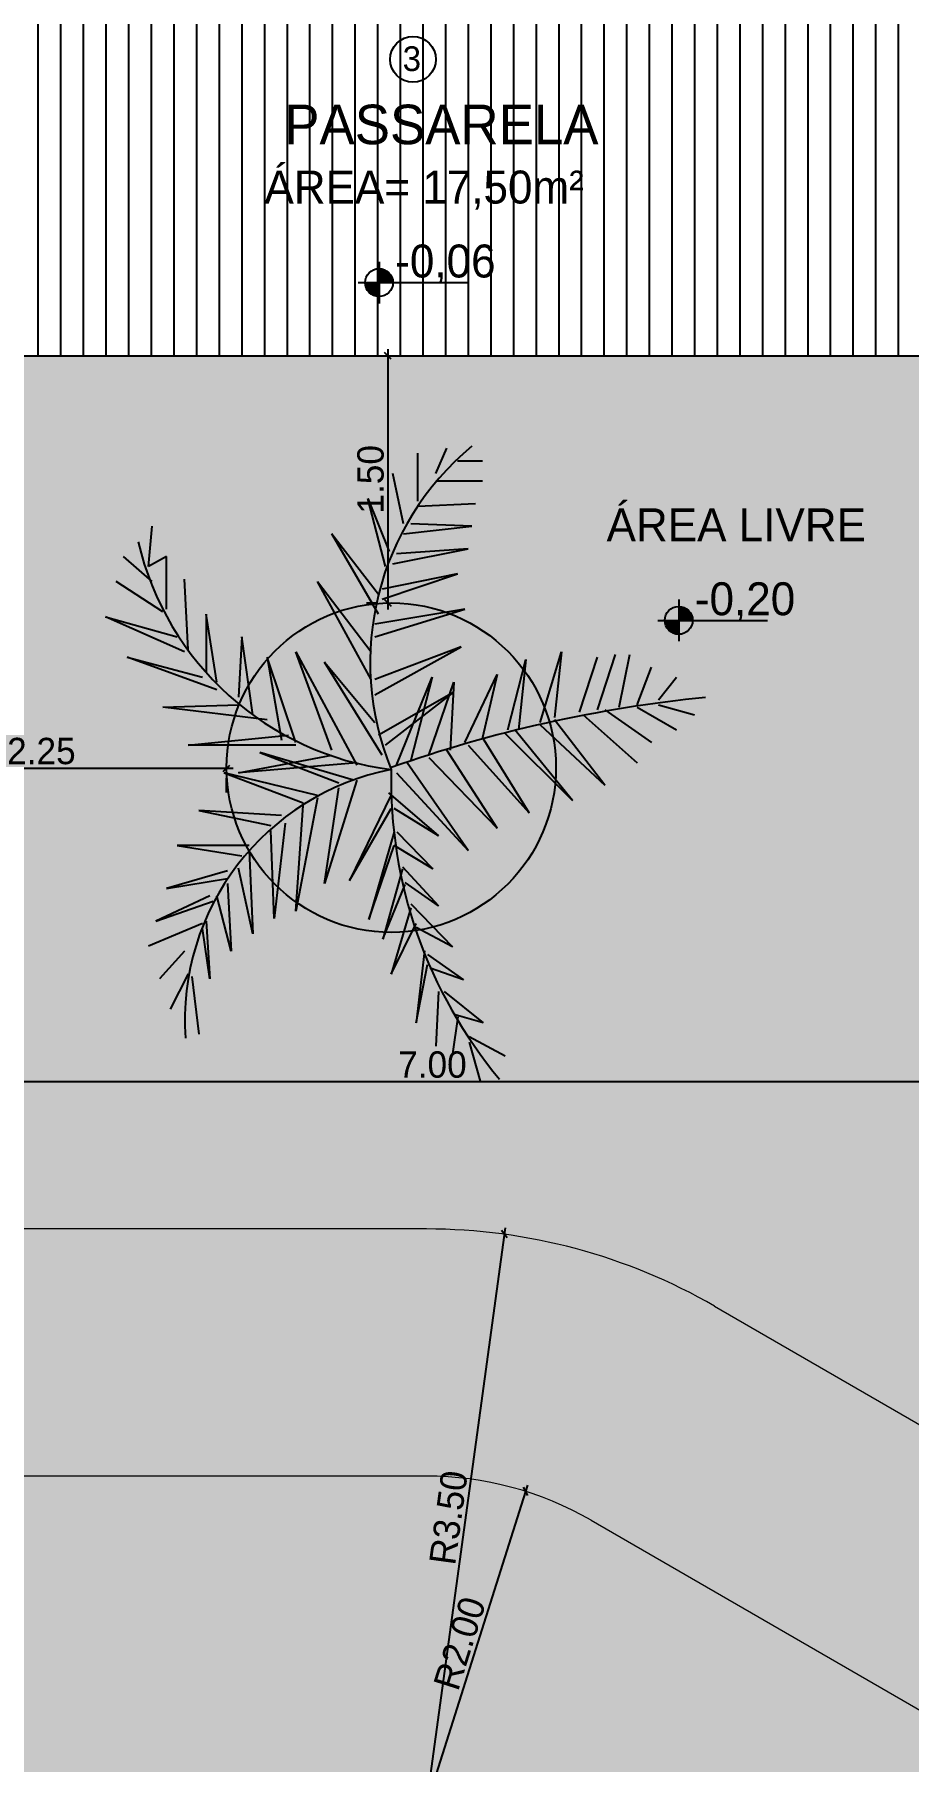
# Model space of a CAD drawing. Header units: feet. Extents: x 1734 to 1931, y 883 to 1088.
# Drawn here: x 1749.53 to 1754.83, y 907.9 to 918.38 of the extents above; entities that cross this region are included whole.
import ezdxf

# ---------------------------------------------------------------- set-up
doc = ezdxf.new("R2010")
doc.units = ezdxf.units.FT
doc.header["$LTSCALE"] = 0.3
doc.header["$MEASUREMENT"] = 0
doc.header["$PDMODE"] = 32
doc.header["$PDSIZE"] = 0.1
doc.linetypes.add('DASHED2', pattern=[0.375, 0.25, -0.125])
doc.layers.get('0').update_dxf_attribs({"linetype": 'CONTINUOUS'})
doc.layers.get('Defpoints').update_dxf_attribs({"linetype": 'CONTINUOUS'})
for name, color, linetype in [('1', 1, 'CONTINUOUS'), ('Cotas', 1, 'CONTINUOUS'), ('demolição', 140, 'DASHED2'), ('Texto', 44, 'CONTINUOUS')]:
    doc.layers.add(name, color=color, linetype=linetype)
doc.styles.add('ROMANS', font='romans')
doc.styles.add('style1', font='GOTHIC.TTF')
doc.styles.add('TP', font='arial.ttf', dxfattribs={"height": 0.1})
doc.dimstyles.new('ESC-100', dxfattribs={"dimtxt": 0.16, "dimasz": 0.04, "dimexe": 0.06, "dimexo": 0.15, "dimgap": 0.02, "dimtad": 1, "dimzin": 4, "dimdsep": 46, "dimtxsty": 'style1', "dimblk": 'OBLIQUE', "dimcen": 0.01, "dimdle": 0.04, "dimclrd": 14, "dimclre": 14, "dimclrt": 2, "dimazin": 0, "dimtfac": 1, "dimtix": 1, "dimtmove": 2, "dimatfit": 0, "dimldrblk": 'OPEN90', "dimfxl": 1, "dimtolj": 1, "dimtzin": 4, "dimlwd": -1, "dimlwe": -1, "dimarcsym": 0})

# ---------------------------------------------------------------- blocks, each defined once
blk = doc.blocks.new('planta 7')
at = {"color": 0}
for p, q in [((347.66, 294.69), (353.36, 307.49)), ((353.36, 307.49), (350.1, 295.85)), ((354.17, 298.18), (359.06, 305.74)), ((341.55, 289.45), (346.84, 304)), ((346.84, 304), (343.59, 291.78)), ((359.06, 299.92), (363.13, 304.58)), ((303.69, 291.78), (300.03, 300.5)), ((304.1, 299.34), (307.35, 290.03)), ((308.17, 290.61), (304.1, 299.34)), ((361.5, 300.5), (368.01, 299.92)), ((363.13, 297.6), (361.5, 300.5)), ((295.55, 294.11), (289.85, 297.01)), ((299.21, 294.69), (294.73, 298.76)), ((309.39, 297.6), (311.02, 287.71)), ((312.24, 287.71), (309.39, 297.6)), ((336.67, 281.31), (338.7, 298.18)), ((338.7, 298.18), (339.11, 285.96)), ((354.58, 297.6), (363.13, 297.6)), ((295.14, 293.52), (285.78, 292.36)), ((316.31, 295.85), (314.68, 285.38)), ((316.31, 284.22), (316.31, 295.85)), ((332.59, 294.11), (334.22, 277.82)), ((332.59, 276.65), (332.59, 294.11)), ((348.06, 294.11), (359.46, 294.69)), ((294.73, 290.61), (302.88, 291.78)), ((304.1, 291.2), (294.73, 290.61)), ((322.01, 292.36), (319.57, 280.72)), ((321.2, 278.98), (322.01, 292.36)), ((342.77, 289.45), (353.76, 291.2)), ((353.76, 291.2), (344.4, 291.2)), ((299.21, 287.12), (308.17, 289.45)), ((328.12, 288.29), (323.23, 275.49)), ((324.45, 273.16), (328.12, 288.29)), ((310.2, 287.71), (299.21, 287.12)), ((302.06, 283.63), (312.65, 285.96)), ((328.12, 285.96), (330.97, 270.84)), ((329.74, 266.76), (328.12, 285.96)), ((337.48, 283.63), (350.1, 285.38)), ((350.1, 285.38), (340.33, 285.96)), ((315.5, 284.22), (302.06, 283.63)), ((331.37, 282.47), (326.49, 269.67)), ((326.89, 267.34), (331.37, 282.47)), ((304.5, 280.14), (318.75, 280.72)), ((319.97, 278.4), (304.5, 280.14)), ((333, 276.65), (346.84, 281.31)), ((346.84, 281.31), (333.41, 278.98)), ((305.73, 276.65), (322.82, 275.49)), ((324.04, 273.16), (305.73, 276.65)), ((347.66, 276.65), (329.34, 266.76)), ((331.78, 270.84), (347.66, 276.65)), ((310.2, 272), (325.67, 269.67)), ((326.89, 266.76), (310.2, 272)), ((330.97, 262.69), (346.03, 272)), ((346.03, 272), (336.26, 263.85)), ((343.18, 264.44), (359.06, 273.16)), ((359.06, 273.16), (347.66, 264.44)), ((353.76, 263.27), (366.79, 270.84)), ((366.79, 270.84), (357.02, 263.27)), ((310.66, 267.96), (322.32, 261.21)), ((324.52, 261.21), (310.66, 267.96)), ((304.35, 264.81), (316.33, 260.75)), ((318.54, 260.75), (304.35, 264.81)), ((341.14, 251.06), (334.22, 263.27)), ((340.74, 263.85), (348.47, 249.89)), ((348.47, 249.89), (343.18, 263.85)), ((350.1, 263.85), (354.58, 249.31)), ((354.58, 249.31), (352.14, 263.85)), ((361.5, 262.11), (372.49, 265.02)), ((372.49, 265.02), (363.94, 261.53)), ((295.53, 261.21), (303.72, 257.15)), ((306.24, 258.05), (295.53, 261.21)), ((301.2, 262.56), (310.03, 258.95)), ((312.55, 259.4), (301.2, 262.56)), ((312.55, 254.45), (316.33, 260.75)), ((318.54, 260.3), (312.55, 254.45)), ((328.12, 260.36), (315.5, 248.73)), ((324.84, 261.66), (317.91, 253.55)), ((317.91, 253.55), (322.32, 260.75)), ((329.34, 260.36), (343.59, 254.55)), ((332.59, 262.11), (341.14, 251.06)), ((356.21, 262.69), (360.28, 250.47)), ((360.28, 250.47), (357.83, 262.69)), ((361.91, 260.95), (364.35, 248.73)), ((364.35, 248.73), (363.53, 260.36)), ((368.42, 259.2), (376.56, 260.95)), ((287.65, 257.15), (297.1, 255.35)), ((299.31, 255.8), (287.65, 257.15)), ((306.87, 258.05), (299.94, 251.3)), ((299.94, 251.3), (303.09, 257.15)), ((312.86, 259.4), (306.56, 253.55)), ((306.56, 253.55), (310.34, 258.95)), ((315.5, 248.73), (329.74, 258.62)), ((343.59, 254.55), (330.15, 258.04)), ((366.79, 259.2), (368.01, 248.15)), ((368.01, 248.15), (368.42, 258.04)), ((298.68, 255.35), (294.58, 249.49)), ((294.58, 249.49), (296.47, 254.9)), ((330.56, 255.13), (319.16, 244.07)), ((330.97, 255.13), (342.77, 251.06)), ((371.27, 256.87), (371.68, 247.57)), ((372.08, 256.87), (379.82, 256.87)), ((292.69, 253.55), (283.87, 254)), ((292.69, 252.65), (287.65, 246.34)), ((319.16, 244.07), (331.78, 252.22)), ((342.77, 251.06), (331.78, 251.64)), ((375.34, 253.96), (375.34, 246.4)), ((376.56, 253.96), (380.63, 252.22)), ((288.59, 250.4), (282.61, 251.3)), ((287.65, 246.34), (288.91, 250.85)), ((333, 249.31), (343.99, 244.07)), ((378.6, 250.47), (378.6, 246.4)), ((284.5, 248.59), (278.19, 246.79)), ((285.44, 248.59), (282.29, 242.74)), ((332.59, 248.73), (321.6, 238.84)), ((321.6, 238.84), (333.82, 246.4)), ((343.99, 244.07), (333.82, 246.4)), ((334.63, 242.91), (323.64, 231.86)), ((323.64, 231.86), (335.04, 241.17)), ((335.04, 242.33), (346.44, 239.42)), ((346.44, 239.42), (335.04, 240.58)), ((335.85, 237.09), (326.08, 226.62)), ((336.26, 237.09), (347.66, 233.6)), ((326.08, 226.62), (336.67, 234.77)), ((347.66, 233.6), (337.07, 234.77)), ((337.48, 230.11), (329.74, 221.39)), ((337.89, 230.69), (346.84, 227.79)), ((338.29, 226.62), (333, 219.06)), ((338.29, 227.79), (347.25, 224.88)), ((338.7, 224.3), (347.25, 222.55)), ((338.7, 221.39), (335.04, 214.99)), ((339.11, 221.39), (345.21, 219.06)), ((339.11, 217.9), (337.48, 212.08)), ((339.92, 217.9), (343.59, 214.99))]:
    blk.add_line(p, q, dxfattribs=at)
for centre, radius, start, end in [((376.48, 255.23), 48.23, 103.1598, 172.8828), ((288.02, 253.26), 41.37, 11.0675, 94.0085), ((345.92, 219.16), 45.46, 39.604, 112.3619), ((326.94, 185.75), 75.48, 88.7203, 129.9117), ((124.92, 189.01), 216.42, 5.649, 19.4873)]:
    blk.add_arc(centre, radius, start, end, dxfattribs=at)
blk = doc.blocks.new('_Oblique')
at = {"color": 0, "linetype": 'ByBlock', "lineweight": -2}
blk.add_line((-0.5, -0.5), (0.5, 0.5), dxfattribs=at)
blk = doc.blocks.new('*D123')
at = {"layer": 'Cotas', "color": 14, "transparency": 16777216}
for p, q in [((1748.442, 912.481), (1748.442, 911.964)), ((1755.442, 912.481), (1755.442, 911.964)), ((1755.482, 912.024), (1748.402, 912.024))]:
    blk.add_line(p, q, dxfattribs=at)
at = {"layer": 'Defpoints', "color": 0, "transparency": 16777216}
for p in [(1748.442, 912.631), (1755.442, 912.631), (1748.442, 912.024)]:
    blk.add_point(p, dxfattribs=at)
at = {"layer": 'Cotas', "color": 14, "transparency": 16777216, "xscale": 0.04, "yscale": 0.04, "zscale": 0.04, "rotation": 180}
blk.add_blockref('_Oblique', (1748.442, 912.024), dxfattribs=at)
at = {"layer": 'Cotas', "color": 14, "transparency": 16777216, "xscale": 0.04, "yscale": 0.04, "zscale": 0.04}
blk.add_blockref('_Oblique', (1755.442, 912.024), dxfattribs=at)
at = {"layer": 'Cotas', "color": 2, "transparency": 16777216, "insert": (1751.942, 912.128), "char_height": 0.16, "attachment_point": 5, "style": 'style1'}
blk.add_mtext('\\A1;7.00', dxfattribs=at)
blk = doc.blocks.new('_Open90')
at = {"color": 0, "linetype": 'ByBlock', "lineweight": -2}
for p, q in [((0, 0), (-1, 0)), ((-0.5, 0.5), (0, 0)), ((0, 0), (-0.5, -0.5))]:
    blk.add_line(p, q, dxfattribs=at)
blk = doc.blocks.new('*D158')
at = {"layer": 'Cotas', "color": 14, "transparency": 16777216}
blk.add_line((1751.901, 907.592), (1752.385, 911.139), dxfattribs=at)
at = {"layer": 'Defpoints', "color": 0, "transparency": 16777216}
for p in [(1752.379, 911.099), (1751.906, 907.631)]:
    blk.add_point(p, dxfattribs=at)
at = {"layer": 'Cotas', "color": 14, "transparency": 16777216, "xscale": 0.04, "yscale": 0.04, "zscale": 0.04, "rotation": 82.229117953611}
blk.add_blockref('_Oblique', (1752.379, 911.099), dxfattribs=at)
at = {"layer": 'Cotas', "color": 2, "transparency": 16777216, "insert": (1752.04, 909.379), "char_height": 0.16, "attachment_point": 5, "rotation": 82.2291, "style": 'style1'}
blk.add_mtext('\\A1;R3.50', dxfattribs=at)
blk = doc.blocks.new('*D159')
at = {"layer": 'Cotas', "color": 14, "transparency": 16777216}
blk.add_line((1751.894, 907.593), (1752.521, 909.577), dxfattribs=at)
at = {"layer": 'Defpoints', "color": 0, "transparency": 16777216}
for p in [(1752.509, 909.538), (1751.906, 907.631)]:
    blk.add_point(p, dxfattribs=at)
at = {"layer": 'Cotas', "color": 14, "transparency": 16777216, "xscale": 0.04, "yscale": 0.04, "zscale": 0.04, "rotation": 72.46262932140819}
blk.add_blockref('_Oblique', (1752.509, 909.538), dxfattribs=at)
at = {"layer": 'Cotas', "color": 2, "transparency": 16777216, "insert": (1752.108, 908.616), "char_height": 0.16, "attachment_point": 5, "rotation": 72.4626, "style": 'style1'}
blk.add_mtext('\\A1;R2.00', dxfattribs=at)
blk = doc.blocks.new('*D179')
at = {"layer": 'Cotas', "color": 14, "linetype": 'Continuous', "transparency": 16777216}
for p, q in [((1751.671, 916.471), (1751.671, 914.891)), ((1751.706, 916.431), (1751.731, 916.431)), ((1751.542, 914.931), (1751.611, 914.931))]:
    blk.add_line(p, q, dxfattribs=at)
at = {"layer": 'Defpoints', "color": 0, "linetype": 'Continuous', "transparency": 16777216}
for p in [(1751.556, 916.431), (1751.671, 914.931), (1751.692, 914.931)]:
    blk.add_point(p, dxfattribs=at)
at = {"layer": 'Cotas', "color": 14, "linetype": 'Continuous', "transparency": 16777216, "xscale": 0.04, "yscale": 0.04, "zscale": 0.04}
for p, rotation in [((1751.671, 916.431), 90), ((1751.671, 914.931), 270)]:
    blk.add_blockref('_Oblique', p, dxfattribs=dict(at, rotation=rotation))
at = {"layer": 'Cotas', "color": 2, "linetype": 'Continuous', "transparency": 16777216, "insert": (1751.567, 915.681), "char_height": 0.16, "attachment_point": 5, "rotation": 90, "style": 'style1'}
blk.add_mtext('\\A1;1.50', dxfattribs=at)
blk = doc.blocks.new('*D180')
at = {"layer": 'Cotas', "color": 14, "linetype": 'Continuous', "transparency": 16777216}
for p, q in [((1748.442, 913.711), (1748.442, 913.987)), ((1748.402, 913.927), (1750.732, 913.927)), ((1750.692, 913.781), (1750.692, 913.867))]:
    blk.add_line(p, q, dxfattribs=at)
at = {"layer": 'Defpoints', "color": 0, "linetype": 'Continuous', "transparency": 16777216}
for p in [(1750.692, 913.931), (1750.692, 913.927), (1748.442, 913.561)]:
    blk.add_point(p, dxfattribs=at)
at = {"layer": 'Cotas', "color": 14, "linetype": 'Continuous', "transparency": 16777216, "xscale": 0.04, "yscale": 0.04, "zscale": 0.04, "rotation": 180}
blk.add_blockref('_Oblique', (1748.442, 913.927), dxfattribs=at)
at = {"layer": 'Cotas', "color": 14, "linetype": 'Continuous', "transparency": 16777216, "xscale": 0.04, "yscale": 0.04, "zscale": 0.04}
blk.add_blockref('_Oblique', (1750.692, 913.927), dxfattribs=at)
at = {"layer": 'Cotas', "color": 2, "linetype": 'Continuous', "transparency": 16777216, "insert": (1749.567, 914.031), "char_height": 0.16, "attachment_point": 5, "style": 'style1'}
blk.add_mtext('\\A1;2.25', dxfattribs=at)
blk = doc.blocks.new('NIV_PL')
for p, q in [((0, 0.15), (0, -0.15)), ((-0.15, 0), (0.638, 0))]:
    blk.add_line(p, q)
at = {"const_width": 0.1}
for points in [[(-0.05, 0, 0.414214), (0, -0.05, 1)], [(0.05, 0, 0.414214), (0, 0.05, 1)]]:
    blk.add_lwpolyline(points, format="xyb", dxfattribs=at)
blk.add_circle((0, 0), 0.1)
at = {"color": 2, "style": 'ROMANS'}
blk.add_attdef('NIVEL', (0.116, 0.037), '', height=0.1, dxfattribs=at)

msp = doc.modelspace()

# ---------------------------------------------------------------- hatches: boundary and pattern name
at = {"linetype": 'Continuous', "true_color": 0xbdcb95}
h = msp.add_hatch(color=253, dxfattribs=at)
h.paths.add_polyline_path([(1791.942, 932.131, 0.414214), (1789.942, 934.131), (1739.942, 934.131, 0.414214), (1737.942, 932.131), (1737.942, 913.131, 0.414214), (1739.942, 911.131), (1751.906, 911.131, -0.131652), (1753.656, 910.662), (1755.442, 909.631), (1765.294, 903.943), (1769.192, 901.693, -0.267949), (1770.942, 898.662), (1770.942, 887.631, 0.414214), (1772.942, 885.631), (1789.942, 885.631, 0.414214), (1791.942, 887.631)])
h.paths.add_polyline_path([(1768.892, 912.631), (1768.892, 909.781), (1765.742, 909.781), (1765.709, 911.58, -0.083534), (1764.519, 904.506), (1755.442, 909.747), (1755.442, 912.531), (1765.688, 912.531, -0.011002), (1765.709, 911.58), (1765.742, 912.631), (1755.442, 912.631), (1755.442, 916.431), (1748.442, 916.431), (1748.442, 912.631), (1741.442, 912.631), (1741.442, 916.931), (1740.542, 916.931), (1740.542, 923.931), (1741.442, 923.931), (1741.442, 929.231), (1748.442, 929.231), (1748.442, 931.931), (1755.942, 931.931), (1755.942, 929.231), (1774.542, 929.231), (1774.542, 931.381), (1777.992, 931.381), (1777.992, 929.231), (1779.992, 929.231), (1779.992, 912.631)], flags=16)
h.paths.add_polyline_path([(1768.529, 930.841, 0.812596), (1762.744, 929.831), (1762.744, 929.331), (1762.593, 929.331), (1762.593, 929.831, -0.810376), (1768.66, 930.916)], flags=16)
h.paths.add_polyline_path([(1762.497, 929.38), (1762.497, 929.769), (1762.152, 929.769), (1762.152, 929.38)], flags=24)
h.paths.add_polyline_path([(1762.497, 929.08), (1762.497, 929.469), (1762.152, 929.469), (1762.152, 929.08)], flags=8)
h.paths.add_polyline_path([(1768.897, 929.79), (1768.897, 930.302), (1768.552, 930.302), (1768.552, 929.79)], flags=24)
msp.add_hatch(color=253, dxfattribs=at).paths.add_polyline_path([(1752.906, 909.363, 0.131652), (1751.906, 909.631), (1739.942, 909.631, -0.414214), (1736.442, 913.131), (1736.442, 907.631), (1754.442, 907.631), (1754.442, 895.631), (1755.442, 895.631), (1755.442, 907.784), (1763.715, 903.007, 0.243495), (1761.442, 897.631), (1761.442, 895.631), (1768.442, 895.631), (1768.442, 884.131), (1772.942, 884.131, -0.414214), (1769.442, 887.631), (1769.442, 898.662, 0.267949), (1768.442, 900.394), (1763.809, 903.068), (1755.442, 907.899)])
at = {"layer": '1', "linetype": 'Continuous'}
h = msp.add_hatch(dxfattribs=at)
h.set_pattern_fill('ANSI31', color=8, scale=1.1, angle=225)
h.set_pattern_definition([(270, (2683.99825, -636.4249), (0.1375, -4e-17), [])])
h.paths.add_polyline_path([(1748.442, 918.931), (1748.442, 916.431), (1755.442, 916.431), (1755.442, 918.931)])
at = {"layer": 'Defpoints', "linetype": 'Continuous', "true_color": 0x4c7b3d}
h = msp.add_hatch(color=87, dxfattribs=at)
h.dxf.hatch_style = 1
edge = h.paths.add_edge_path()
edge.add_arc((1751.692, 913.931), 1, 0, 360)
at = {"layer": 'demolição', "linetype": 'Continuous'}
h = msp.add_hatch(color=255, dxfattribs=at)
h.dxf.hatch_style = 1
h.paths.add_polyline_path([(1793.442, 932.131, 0.414214), (1789.942, 935.631), (1739.942, 935.631, 0.414214), (1736.442, 932.131), (1736.442, 913.131, 0.414214), (1739.942, 909.631), (1751.906, 909.631, -0.131652), (1752.906, 909.363), (1755.442, 907.899), (1763.809, 903.068), (1768.442, 900.394, -0.267949), (1769.442, 898.662), (1769.442, 887.631, 0.414214), (1772.942, 884.131), (1789.942, 884.131, 0.414214), (1793.442, 887.631)])
h.paths.add_polyline_path([(1755.442, 909.631), (1753.656, 910.662, 0.131652), (1751.906, 911.131), (1739.942, 911.131, -0.414214), (1737.942, 913.131), (1737.942, 932.131, -0.414214), (1739.942, 934.131), (1789.942, 934.131, -0.414214), (1791.942, 932.131), (1791.942, 887.631, -0.414214), (1789.942, 885.631), (1772.942, 885.631, -0.414214), (1770.942, 887.631), (1770.942, 898.662, 0.267949), (1769.192, 901.693), (1765.294, 903.943)], flags=16)

# ---------------------------------------------------------------- linework, layer by layer
at = {"layer": '1', "linetype": 'Continuous'}
msp.add_line((1748.442, 916.431), (1755.442, 916.431), dxfattribs=at)
at = {"layer": '1', "linetype": 'Continuous', "lineweight": 13}
msp.add_line((1751.906, 911.131), (1739.942, 911.131), dxfattribs=at)
at = {"layer": '1', "linetype": 'Continuous', "lineweight": 9}
for p, q in [((1753.656, 910.662), (1755.442, 909.631)), ((1751.906, 909.631), (1739.942, 909.631)), ((1752.906, 909.363), (1755.442, 907.899))]:
    msp.add_line(p, q, dxfattribs=at)
at = {"layer": '1', "linetype": 'Continuous'}
msp.add_circle((1751.692, 913.931), 1, dxfattribs=at)
at = {"layer": '1', "linetype": 'Continuous', "lineweight": 9}
for radius in [3.5, 2]:
    msp.add_arc((1751.906, 907.631), radius, 60, 90, dxfattribs=at)
at = {"layer": 'Texto', "color": 2}
msp.add_circle((1751.824, 918.23), 0.139, dxfattribs=at)

# ---------------------------------------------------------------- block references
at = {"xscale": 0.03750000000000001, "yscale": 0.03750000000000001, "zscale": 0.03750000000000001, "rotation": 90}
msp.add_blockref('planta 7', (1761.487, 901.596), dxfattribs=at)
at = {"layer": 'Texto', "linetype": 'Continuous', "ltscale": 0.4}
ref = msp.add_blockref('NIV_PL', (1751.618, 916.875), dxfattribs=dict(at, xscale=0.8446215679939147, yscale=0.8446215679939147, zscale=0.8446215679939147))
ref.add_attrib('NIVEL', '-0,06', (1751.716, 916.906), dxfattribs={"layer": '0', "height": 0.2, "style": 'style1'})
ref = msp.add_blockref('NIV_PL', (1753.438, 914.825), dxfattribs=dict(at, xscale=0.8446215679939147, yscale=0.8446215679939147, zscale=0.8446215679939147))
ref.add_attrib('NIVEL', '-0,20', (1753.536, 914.856), dxfattribs={"layer": '0', "height": 0.2, "style": 'style1'})

# ---------------------------------------------------------------- texts
at = {"layer": 'Texto', "linetype": 'Continuous', "ltscale": 0.4, "insert": (1751.817, 918.157), "char_height": 0.15, "width": 1.84656, "attachment_point": 8, "style": 'TP'}
msp.add_mtext('{\\fCentury Gothic|b0|i0|c0|p34;3}', dxfattribs=at)
at = {"layer": 'Texto', "char_height": 0.1, "width": 3.44546, "attachment_point": 1, "style": 'style1'}
for s, insert in [('\\pi0.83705;{\\H2.4x;PASSARELA\\P\\pi0.71662;\\H0.83333x;ÁREA= 17,50m²}', (1750.205, 917.955)), ('\\pi1.72273;{\\H2.4x;\\P\\pi0.97481;\\H0.83333x;ÁREA LIVRE}', (1752.025, 915.905))]:
    msp.add_mtext(s, dxfattribs=dict(at, insert=insert))

# ---------------------------------------------------------------- dimensions: what is measured, and where the dimension line sits
at = {"layer": 'Cotas', "linetype": 'Continuous'}
dim = msp.add_linear_dim(base=(1751.671, 914.931), p1=(1751.556, 916.431), p2=(1751.692, 914.931), angle=90, dimstyle='ESC-100', dxfattribs=at)
dim.commit()
dim.dimension.update_dxf_attribs({"geometry": '*D179', "text_midpoint": (1751.567, 915.681)})
dim = msp.add_linear_dim(base=(1750.692, 913.927), p1=(1748.442, 913.561), p2=(1750.692, 913.931), dimstyle='ESC-100', dxfattribs=at)
dim.commit()
dim.dimension.update_dxf_attribs({"geometry": '*D180', "text_midpoint": (1749.567, 914.031)})
at = {"layer": 'Cotas'}
dim = msp.add_linear_dim(base=(1748.442, 912.024), p1=(1755.442, 912.631), p2=(1748.442, 912.631), dimstyle='ESC-100', override={"dimtxt": 0.16}, dxfattribs=at)
dim.commit()
dim.dimension.update_dxf_attribs({"geometry": '*D123', "text_midpoint": (1751.942, 912.128)})
for mpoint, picture, middle in [((1752.379, 911.099), '*D158', (1752.04, 909.379)), ((1752.509, 909.538), '*D159', (1752.108, 908.616))]:
    dim = msp.add_radius_dim(center=(1751.906, 907.631), mpoint=mpoint, dimstyle='ESC-100', override={"dimtxt": 0.16}, dxfattribs=at)
    dim.commit()
    dim.dimension.update_dxf_attribs({"geometry": picture, "text_midpoint": middle})

doc.saveas('drawing.dxf')
